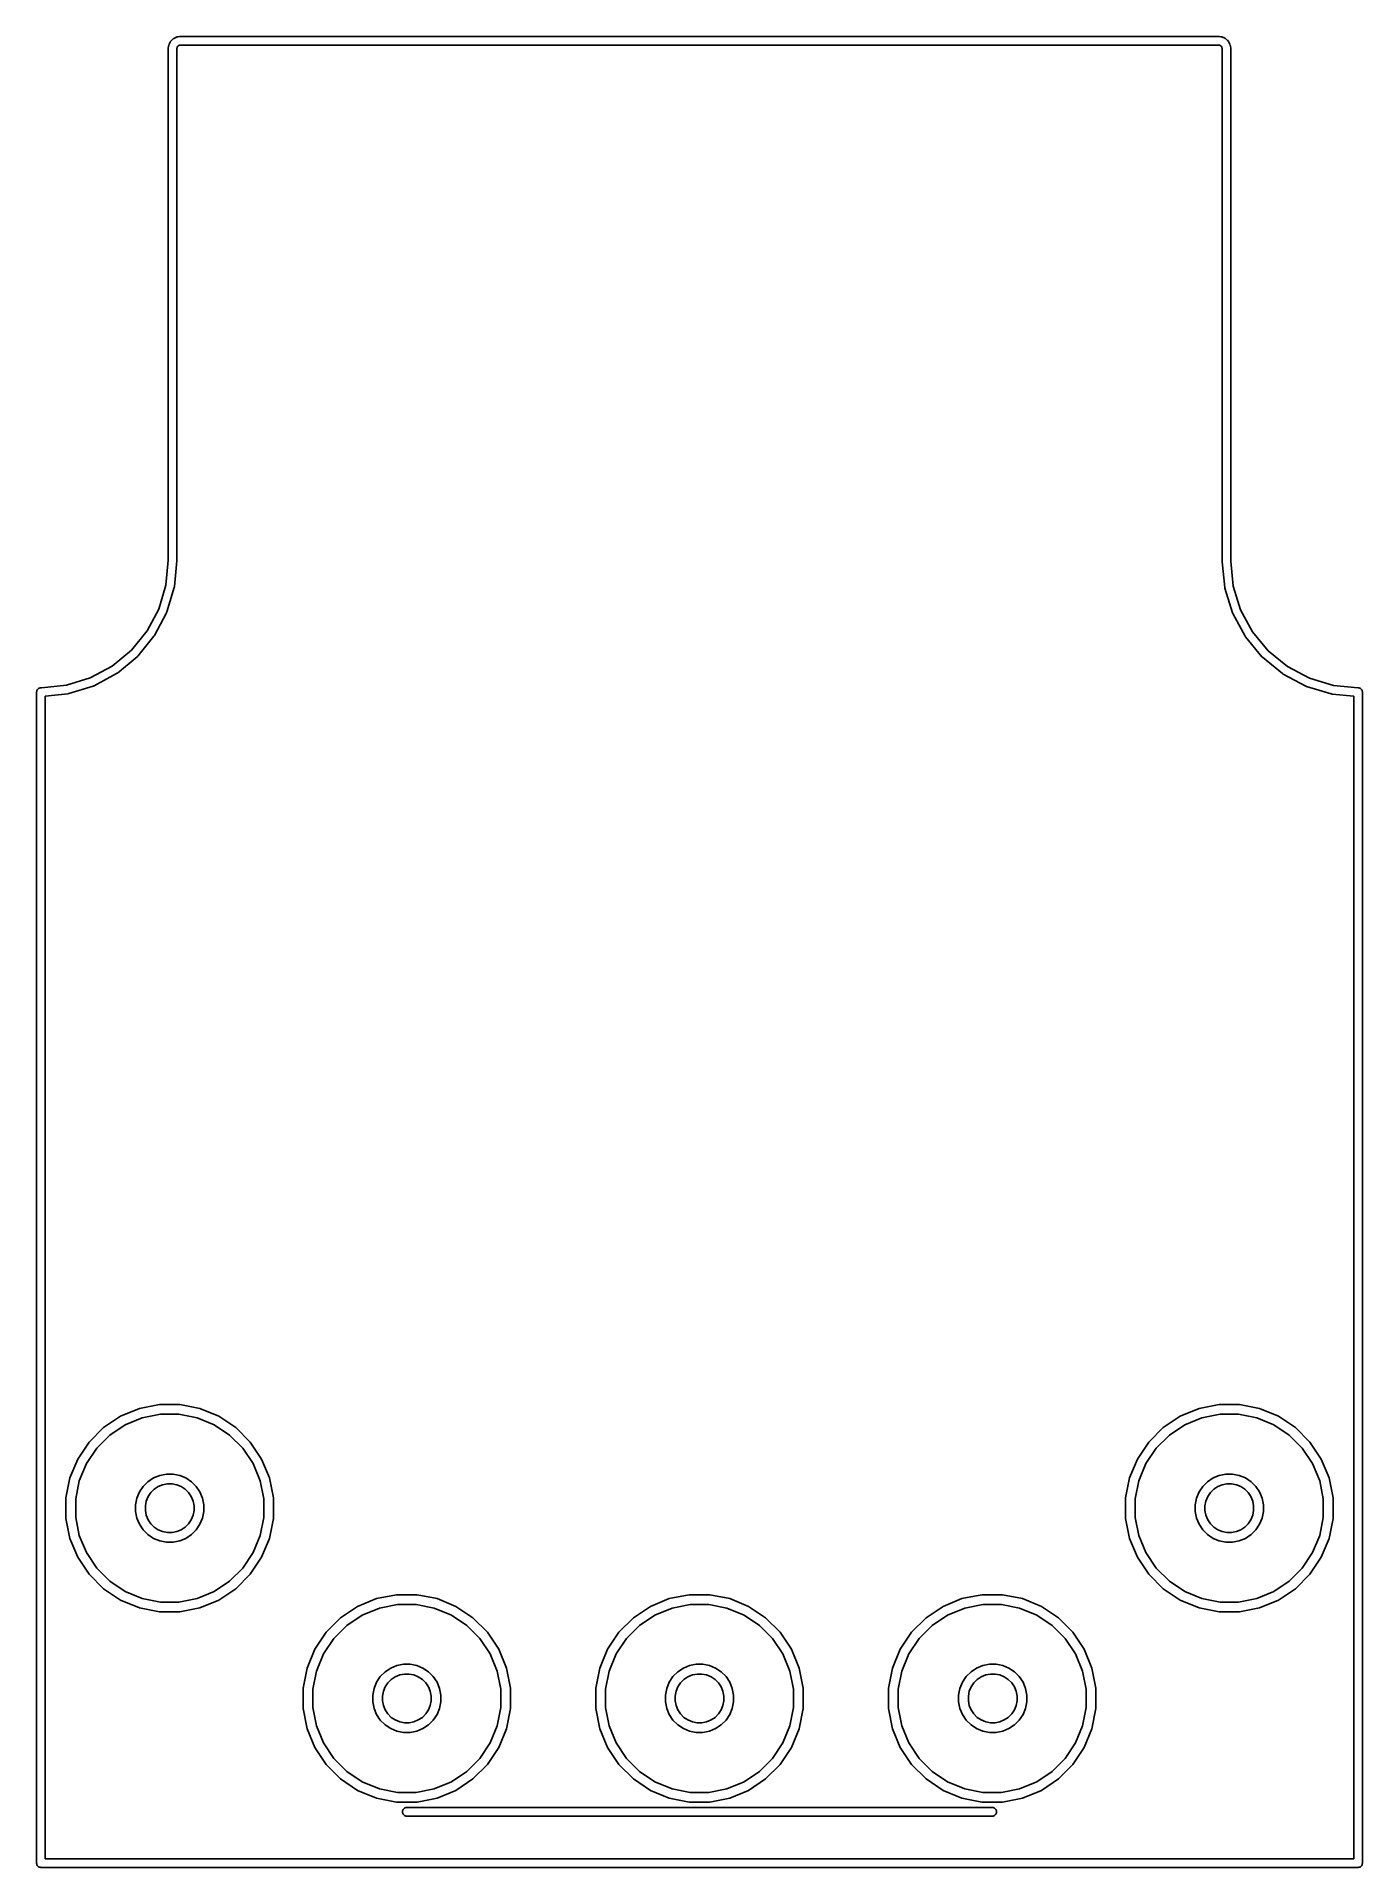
# Model space of a CAD drawing. Extents: x -153 to 23, y -23 to 148.
# Drawn here: x -153.49 to -130.48, y 115.75 to 147.52 of the extents above.
import ezdxf

# ---------------------------------------------------------------- set-up
doc = ezdxf.new("R2010")
doc.units = 0
doc.layers.add('BLACK', color=7, linetype='CONTINUOUS')

msp = doc.modelspace()

# ---------------------------------------------------------------- linework, layer by layer
at = {"layer": 'BLACK', "linetype": 'CONTINUOUS'}
for p, q in [((-151.175, 147.426), (-151.171, 147.432)), ((-151.171, 147.432), (-151.167, 147.438)), ((-151.167, 147.438), (-151.151, 147.457)), ((-151.151, 147.458), (-151.146, 147.462)), ((-151.151, 147.457), (-151.151, 147.458)), ((-151.151, 147.457), (-151.151, 147.457)), ((-151.151, 147.457), (-151.151, 147.457)), ((-151.146, 147.462), (-151.141, 147.467)), ((-151.141, 147.467), (-151.122, 147.483)), ((-151.122, 147.483), (-151.121, 147.484)), ((-151.122, 147.483), (-151.122, 147.483)), ((-151.122, 147.483), (-151.122, 147.483)), ((-151.121, 147.484), (-151.115, 147.487)), ((-151.115, 147.487), (-151.11, 147.491)), ((-151.11, 147.491), (-151.088, 147.503)), ((-151.088, 147.503), (-151.087, 147.504)), ((-151.088, 147.503), (-151.088, 147.503)), ((-151.088, 147.503), (-151.088, 147.503)), ((-151.087, 147.504), (-151.081, 147.506)), ((-151.081, 147.506), (-151.074, 147.509)), ((-151.074, 147.509), (-151.051, 147.516)), ((-151.051, 147.516), (-151.051, 147.516)), ((-151.051, 147.516), (-151.05, 147.516)), ((-151.05, 147.516), (-151.043, 147.518)), ((-151.043, 147.518), (-151.036, 147.519)), ((-151.036, 147.519), (-151.012, 147.522)), ((-151.012, 147.522), (-151.011, 147.522)), ((-151.011, 147.522), (-151.01, 147.522)), ((-151.01, 147.522), (-151.007, 147.522)), ((-151.007, 147.522), (-132.965, 147.522)), ((-132.965, 147.522), (-132.962, 147.522)), ((-132.962, 147.522), (-132.962, 147.522)), ((-132.962, 147.522), (-132.937, 147.519)), ((-132.937, 147.519), (-132.936, 147.519)), ((-132.936, 147.519), (-132.929, 147.518)), ((-132.929, 147.518), (-132.923, 147.516)), ((-132.923, 147.516), (-132.899, 147.509)), ((-132.899, 147.509), (-132.898, 147.509)), ((-132.899, 147.509), (-132.899, 147.509)), ((-132.899, 147.509), (-132.899, 147.509)), ((-132.898, 147.509), (-132.892, 147.506)), ((-132.892, 147.506), (-132.885, 147.504)), ((-132.885, 147.504), (-132.864, 147.492)), ((-132.864, 147.492), (-132.863, 147.492)), ((-132.863, 147.492), (-132.857, 147.488)), ((-132.857, 147.488), (-132.851, 147.484)), ((-132.851, 147.484), (-132.832, 147.468)), ((-132.832, 147.468), (-132.832, 147.468)), ((-132.832, 147.468), (-132.832, 147.468)), ((-132.832, 147.468), (-132.831, 147.468)), ((-132.831, 147.468), (-132.827, 147.463)), ((-132.827, 147.463), (-132.822, 147.458)), ((-132.822, 147.458), (-132.806, 147.439)), ((-132.806, 147.439), (-132.806, 147.439)), ((-132.806, 147.439), (-132.806, 147.439)), ((-132.806, 147.439), (-132.805, 147.438)), ((-132.805, 147.438), (-132.802, 147.432)), ((-132.802, 147.432), (-132.798, 147.427)), ((-132.798, 147.427), (-132.786, 147.405)), ((-151.205, 147.327), (-151.202, 147.352)), ((-151.205, 147.324), (-151.205, 147.327)), ((-151.205, 147.327), (-151.205, 147.327)), ((-151.205, 138.434), (-151.205, 147.324)), ((-151.202, 147.353), (-151.201, 147.36)), ((-151.202, 147.352), (-151.202, 147.353)), ((-151.201, 147.36), (-151.199, 147.366)), ((-151.199, 147.366), (-151.192, 147.39)), ((-151.192, 147.391), (-151.189, 147.397)), ((-151.192, 147.39), (-151.192, 147.391)), ((-151.192, 147.39), (-151.192, 147.39)), ((-151.189, 147.397), (-151.187, 147.404)), ((-151.187, 147.404), (-151.175, 147.425)), ((-151.175, 147.425), (-151.175, 147.426)), ((-151.054, 147.33), (-151.055, 147.316)), ((-151.055, 147.316), (-151.055, 138.426)), ((-151.051, 147.34), (-151.054, 147.33)), ((-151.046, 147.349), (-151.051, 147.34)), ((-151.04, 147.356), (-151.046, 147.349)), ((-151.032, 147.363), (-151.04, 147.356)), ((-151.023, 147.368), (-151.032, 147.363)), ((-151.013, 147.371), (-151.023, 147.368)), ((-151, 147.372), (-151.013, 147.371)), ((-132.973, 147.372), (-151, 147.372)), ((-132.959, 147.371), (-132.973, 147.372)), ((-132.949, 147.368), (-132.959, 147.371)), ((-132.94, 147.363), (-132.949, 147.368)), ((-132.933, 147.357), (-132.94, 147.363)), ((-132.926, 147.349), (-132.933, 147.357)), ((-132.921, 147.34), (-132.926, 147.349)), ((-132.918, 147.33), (-132.921, 147.34)), ((-132.917, 147.317), (-132.918, 147.33)), ((-132.917, 138.426), (-132.917, 147.317)), ((-132.786, 147.405), (-132.786, 147.405)), ((-132.786, 147.405), (-132.786, 147.405)), ((-132.786, 147.405), (-132.785, 147.404)), ((-132.785, 147.404), (-132.783, 147.398)), ((-132.783, 147.398), (-132.78, 147.391)), ((-132.78, 147.391), (-132.773, 147.368)), ((-132.773, 147.368), (-132.773, 147.367)), ((-132.773, 147.367), (-132.771, 147.36)), ((-132.771, 147.36), (-132.77, 147.353)), ((-132.77, 147.353), (-132.767, 147.329)), ((-132.767, 147.329), (-132.767, 147.328)), ((-132.767, 147.328), (-132.767, 147.327)), ((-132.767, 147.327), (-132.767, 147.324)), ((-132.767, 147.324), (-132.767, 138.43)), ((-151.247, 138.001), (-151.205, 138.434)), ((-151.055, 138.423), (-151.099, 137.979)), ((-151.055, 138.426), (-151.055, 138.423)), ((-151.055, 138.423), (-151.055, 138.423)), ((-132.917, 138.414), (-132.917, 138.426)), ((-132.917, 138.426), (-132.917, 138.426)), ((-132.917, 138.411), (-132.917, 138.414)), ((-132.917, 138.407), (-132.917, 138.411)), ((-132.917, 138.406), (-132.917, 138.407)), ((-132.87, 137.962), (-132.917, 138.406)), ((-132.767, 138.43), (-132.767, 138.418)), ((-132.767, 138.418), (-132.721, 137.985)), ((-151.372, 137.588), (-151.247, 138.001)), ((-151.102, 137.964), (-151.231, 137.537)), ((-151.1, 137.971), (-151.102, 137.964)), ((-151.099, 137.978), (-151.1, 137.971)), ((-151.099, 137.979), (-151.099, 137.979)), ((-151.099, 137.979), (-151.099, 137.979)), ((-151.099, 137.979), (-151.099, 137.978)), ((-132.869, 137.956), (-132.87, 137.962)), ((-132.867, 137.949), (-132.869, 137.956)), ((-132.867, 137.948), (-132.867, 137.949)), ((-132.735, 137.522), (-132.867, 137.948)), ((-132.721, 137.985), (-132.594, 137.573)), ((-151.575, 137.207), (-151.372, 137.588)), ((-151.236, 137.524), (-151.446, 137.13)), ((-151.234, 137.53), (-151.236, 137.524)), ((-151.231, 137.536), (-151.234, 137.53)), ((-151.231, 137.537), (-151.231, 137.537)), ((-151.231, 137.537), (-151.231, 137.537)), ((-151.231, 137.537), (-151.231, 137.536)), ((-132.732, 137.516), (-132.735, 137.522)), ((-132.73, 137.509), (-132.732, 137.516)), ((-132.729, 137.508), (-132.73, 137.509)), ((-132.517, 137.116), (-132.729, 137.508)), ((-132.729, 137.508), (-132.729, 137.508)), ((-132.729, 137.508), (-132.729, 137.508)), ((-132.594, 137.573), (-132.389, 137.194)), ((-151.847, 136.872), (-151.575, 137.207)), ((-151.454, 137.118), (-151.736, 136.772)), ((-151.45, 137.123), (-151.454, 137.118)), ((-151.446, 137.129), (-151.45, 137.123)), ((-151.446, 137.13), (-151.446, 137.13)), ((-151.446, 137.13), (-151.446, 137.13)), ((-151.446, 137.13), (-151.446, 137.129)), ((-132.513, 137.11), (-132.517, 137.116)), ((-132.51, 137.105), (-132.513, 137.11)), ((-132.509, 137.104), (-132.51, 137.105)), ((-132.225, 136.76), (-132.509, 137.104)), ((-132.389, 137.194), (-132.114, 136.861)), ((-152.18, 136.597), (-151.847, 136.872)), ((-151.746, 136.761), (-152.09, 136.477)), ((-151.741, 136.766), (-151.746, 136.761)), ((-151.736, 136.771), (-151.741, 136.766)), ((-151.736, 136.772), (-151.736, 136.771)), ((-132.22, 136.755), (-132.225, 136.76)), ((-132.215, 136.75), (-132.22, 136.755)), ((-132.214, 136.75), (-132.215, 136.75)), ((-131.868, 136.468), (-132.214, 136.75)), ((-132.114, 136.861), (-131.779, 136.589)), ((-152.971, 136.265), (-152.559, 136.392)), ((-152.559, 136.392), (-152.18, 136.597)), ((-152.102, 136.469), (-152.494, 136.257)), ((-152.096, 136.473), (-152.102, 136.469)), ((-152.091, 136.476), (-152.096, 136.473)), ((-152.09, 136.477), (-152.091, 136.476)), ((-131.863, 136.464), (-131.868, 136.468)), ((-131.857, 136.46), (-131.863, 136.464)), ((-131.856, 136.46), (-131.857, 136.46)), ((-131.462, 136.25), (-131.856, 136.46)), ((-131.856, 136.46), (-131.856, 136.46)), ((-131.856, 136.46), (-131.856, 136.46)), ((-131.779, 136.589), (-131.398, 136.386)), ((-131.398, 136.386), (-130.985, 136.261)), ((-153.491, 136.148), (-153.49, 136.159)), ((-153.491, 115.828), (-153.491, 136.148)), ((-153.49, 136.159), (-153.486, 136.173)), ((-153.486, 136.173), (-153.479, 136.186)), ((-153.479, 136.186), (-153.469, 136.197)), ((-153.469, 136.197), (-153.458, 136.207)), ((-153.458, 136.207), (-153.445, 136.214)), ((-153.445, 136.214), (-153.431, 136.218)), ((-153.431, 136.218), (-153.416, 136.219)), ((-153.416, 136.219), (-153.412, 136.219)), ((-153.412, 136.219), (-153.404, 136.219)), ((-153.404, 136.219), (-152.971, 136.265)), ((-152.948, 136.116), (-153.341, 136.075)), ((-153.341, 136.075), (-153.341, 115.899)), ((-152.942, 136.117), (-152.948, 136.116)), ((-152.935, 136.119), (-152.942, 136.117)), ((-152.934, 136.119), (-152.935, 136.119)), ((-152.508, 136.251), (-152.934, 136.119)), ((-152.502, 136.254), (-152.508, 136.251)), ((-152.495, 136.256), (-152.502, 136.254)), ((-152.494, 136.257), (-152.495, 136.256)), ((-152.494, 136.257), (-152.494, 136.257)), ((-152.494, 136.257), (-152.494, 136.257)), ((-131.456, 136.248), (-131.462, 136.25)), ((-131.45, 136.245), (-131.456, 136.248)), ((-131.449, 136.245), (-131.45, 136.245)), ((-131.022, 136.116), (-131.449, 136.245)), ((-131.449, 136.245), (-131.449, 136.245)), ((-131.449, 136.245), (-131.449, 136.245)), ((-131.015, 136.114), (-131.022, 136.116)), ((-131.008, 136.113), (-131.015, 136.114)), ((-131.007, 136.113), (-131.008, 136.113)), ((-130.631, 136.076), (-131.007, 136.113)), ((-131.007, 136.113), (-131.007, 136.113)), ((-131.007, 136.113), (-131.007, 136.113)), ((-130.985, 136.261), (-130.556, 136.219)), ((-130.631, 115.899), (-130.631, 136.076)), ((-130.556, 136.219), (-130.556, 136.219)), ((-130.556, 136.219), (-130.55, 136.219)), ((-130.55, 136.219), (-130.549, 136.219)), ((-130.549, 136.219), (-130.549, 136.219)), ((-130.549, 136.219), (-130.541, 136.218)), ((-130.541, 136.218), (-130.527, 136.214)), ((-130.527, 136.214), (-130.514, 136.207)), ((-130.514, 136.207), (-130.503, 136.197)), ((-130.503, 136.197), (-130.493, 136.186)), ((-130.493, 136.186), (-130.486, 136.173)), ((-130.486, 136.173), (-130.482, 136.159)), ((-130.482, 136.159), (-130.481, 136.148)), ((-130.481, 136.148), (-130.481, 115.828)), ((-152.034, 123.579), (-151.706, 123.715)), ((-151.706, 123.715), (-151.358, 123.784)), ((-151.341, 123.615), (-151.657, 123.552)), ((-151.358, 123.784), (-151.003, 123.784)), ((-151.02, 123.615), (-151.341, 123.615)), ((-150.705, 123.552), (-151.02, 123.615)), ((-151.003, 123.784), (-150.656, 123.715)), ((-150.656, 123.715), (-150.328, 123.579)), ((-133.644, 123.579), (-133.316, 123.715)), ((-133.316, 123.715), (-132.969, 123.784)), ((-132.952, 123.615), (-133.267, 123.552)), ((-132.969, 123.784), (-132.614, 123.784)), ((-132.631, 123.615), (-132.952, 123.615)), ((-132.315, 123.552), (-132.631, 123.615)), ((-132.614, 123.784), (-132.266, 123.715)), ((-132.266, 123.715), (-131.938, 123.579)), ((-152.58, 123.131), (-152.329, 123.382)), ((-152.329, 123.382), (-152.034, 123.579)), ((-151.954, 123.429), (-152.221, 123.251)), ((-151.657, 123.552), (-151.954, 123.429)), ((-150.408, 123.429), (-150.705, 123.552)), ((-150.141, 123.251), (-150.408, 123.429)), ((-150.328, 123.579), (-150.033, 123.382)), ((-150.033, 123.382), (-149.782, 123.131)), ((-134.19, 123.131), (-133.939, 123.382)), ((-133.939, 123.382), (-133.644, 123.579)), ((-133.564, 123.429), (-133.831, 123.251)), ((-133.267, 123.552), (-133.564, 123.429)), ((-132.018, 123.429), (-132.315, 123.552)), ((-131.751, 123.251), (-132.018, 123.429)), ((-131.938, 123.579), (-131.643, 123.382)), ((-131.643, 123.382), (-131.392, 123.131)), ((-152.777, 122.836), (-152.58, 123.131)), ((-152.448, 123.024), (-152.627, 122.756)), ((-152.221, 123.251), (-152.448, 123.024)), ((-149.913, 123.024), (-150.141, 123.251)), ((-149.735, 122.756), (-149.913, 123.024)), ((-149.782, 123.131), (-149.585, 122.836)), ((-134.387, 122.836), (-134.19, 123.131)), ((-134.059, 123.024), (-134.237, 122.756)), ((-133.831, 123.251), (-134.059, 123.024)), ((-131.524, 123.024), (-131.751, 123.251)), ((-131.345, 122.756), (-131.524, 123.024)), ((-131.392, 123.131), (-131.195, 122.836)), ((-152.912, 122.509), (-152.777, 122.836)), ((-152.627, 122.756), (-152.75, 122.459)), ((-149.612, 122.459), (-149.735, 122.756)), ((-149.585, 122.836), (-149.449, 122.509)), ((-134.523, 122.509), (-134.387, 122.836)), ((-134.237, 122.756), (-134.36, 122.459)), ((-131.222, 122.459), (-131.345, 122.756)), ((-131.195, 122.836), (-131.06, 122.509)), ((-152.982, 122.161), (-152.912, 122.509)), ((-152.75, 122.459), (-152.812, 122.144)), ((-151.706, 122.264), (-151.641, 122.361)), ((-151.641, 122.361), (-151.558, 122.443)), ((-151.558, 122.443), (-151.461, 122.508)), ((-151.461, 122.508), (-151.354, 122.553)), ((-151.381, 122.358), (-151.45, 122.312)), ((-151.304, 122.39), (-151.381, 122.358)), ((-151.354, 122.553), (-151.239, 122.576)), ((-151.222, 122.406), (-151.304, 122.39)), ((-151.239, 122.576), (-151.122, 122.576)), ((-151.139, 122.406), (-151.222, 122.406)), ((-151.057, 122.39), (-151.139, 122.406)), ((-151.122, 122.576), (-151.008, 122.553)), ((-150.98, 122.358), (-151.057, 122.39)), ((-151.008, 122.553), (-150.9, 122.508)), ((-150.911, 122.312), (-150.98, 122.358)), ((-150.9, 122.508), (-150.803, 122.443)), ((-150.803, 122.443), (-150.721, 122.361)), ((-150.721, 122.361), (-150.656, 122.264)), ((-149.549, 122.144), (-149.612, 122.459)), ((-149.449, 122.509), (-149.38, 122.161)), ((-134.592, 122.161), (-134.523, 122.509)), ((-134.36, 122.459), (-134.423, 122.144)), ((-133.316, 122.264), (-133.251, 122.361)), ((-133.251, 122.361), (-133.169, 122.443)), ((-133.169, 122.443), (-133.072, 122.508)), ((-133.072, 122.508), (-132.964, 122.553)), ((-132.992, 122.358), (-133.061, 122.312)), ((-132.915, 122.39), (-132.992, 122.358)), ((-132.964, 122.553), (-132.85, 122.576)), ((-132.833, 122.406), (-132.915, 122.39)), ((-132.85, 122.576), (-132.733, 122.576)), ((-132.75, 122.406), (-132.833, 122.406)), ((-132.668, 122.39), (-132.75, 122.406)), ((-132.733, 122.576), (-132.618, 122.553)), ((-132.591, 122.358), (-132.668, 122.39)), ((-132.618, 122.553), (-132.511, 122.508)), ((-132.522, 122.312), (-132.591, 122.358)), ((-132.511, 122.508), (-132.414, 122.443)), ((-132.414, 122.443), (-132.331, 122.361)), ((-132.331, 122.361), (-132.266, 122.264)), ((-131.16, 122.144), (-131.222, 122.459)), ((-131.06, 122.509), (-130.99, 122.161)), ((-152.982, 121.806), (-152.982, 122.161)), ((-152.812, 122.144), (-152.812, 121.823)), ((-151.773, 122.042), (-151.75, 122.156)), ((-151.773, 121.925), (-151.773, 122.042)), ((-151.75, 122.156), (-151.706, 122.264)), ((-151.588, 122.107), (-151.604, 122.025)), ((-151.604, 122.025), (-151.604, 121.942)), ((-151.556, 122.184), (-151.588, 122.107)), ((-151.509, 122.253), (-151.556, 122.184)), ((-151.45, 122.312), (-151.509, 122.253)), ((-150.852, 122.253), (-150.911, 122.312)), ((-150.806, 122.184), (-150.852, 122.253)), ((-150.774, 122.107), (-150.806, 122.184)), ((-150.758, 122.025), (-150.774, 122.107)), ((-150.758, 121.942), (-150.758, 122.025)), ((-150.656, 122.264), (-150.611, 122.156)), ((-150.611, 122.156), (-150.589, 122.042)), ((-150.589, 122.042), (-150.589, 121.925)), ((-149.549, 121.823), (-149.549, 122.144)), ((-149.38, 122.161), (-149.38, 121.806)), ((-134.592, 121.806), (-134.592, 122.161)), ((-134.423, 122.144), (-134.423, 121.823)), ((-133.383, 122.042), (-133.361, 122.156)), ((-133.383, 121.925), (-133.383, 122.042)), ((-133.361, 122.156), (-133.316, 122.264)), ((-133.198, 122.107), (-133.214, 122.025)), ((-133.214, 122.025), (-133.214, 121.942)), ((-133.166, 122.184), (-133.198, 122.107)), ((-133.12, 122.253), (-133.166, 122.184)), ((-133.061, 122.312), (-133.12, 122.253)), ((-132.463, 122.253), (-132.522, 122.312)), ((-132.416, 122.184), (-132.463, 122.253)), ((-132.385, 122.107), (-132.416, 122.184)), ((-132.368, 122.025), (-132.385, 122.107)), ((-132.368, 121.942), (-132.368, 122.025)), ((-132.266, 122.264), (-132.222, 122.156)), ((-132.222, 122.156), (-132.199, 122.042)), ((-132.199, 122.042), (-132.199, 121.925)), ((-131.16, 121.823), (-131.16, 122.144)), ((-130.99, 122.161), (-130.99, 121.806)), ((-152.912, 121.458), (-152.982, 121.806)), ((-152.812, 121.823), (-152.75, 121.508)), ((-151.75, 121.811), (-151.773, 121.925)), ((-151.706, 121.703), (-151.75, 121.811)), ((-151.641, 121.606), (-151.706, 121.703)), ((-151.604, 121.942), (-151.588, 121.86)), ((-151.588, 121.86), (-151.556, 121.783)), ((-151.556, 121.783), (-151.509, 121.714)), ((-151.509, 121.714), (-151.45, 121.655)), ((-150.911, 121.655), (-150.852, 121.714)), ((-150.852, 121.714), (-150.806, 121.783)), ((-150.806, 121.783), (-150.774, 121.86)), ((-150.774, 121.86), (-150.758, 121.942)), ((-150.656, 121.703), (-150.721, 121.606)), ((-150.611, 121.811), (-150.656, 121.703)), ((-150.589, 121.925), (-150.611, 121.811)), ((-149.612, 121.508), (-149.549, 121.823)), ((-149.38, 121.806), (-149.449, 121.458)), ((-134.523, 121.458), (-134.592, 121.806)), ((-134.423, 121.823), (-134.36, 121.508)), ((-133.361, 121.811), (-133.383, 121.925)), ((-133.316, 121.703), (-133.361, 121.811)), ((-133.251, 121.606), (-133.316, 121.703)), ((-133.214, 121.942), (-133.198, 121.86)), ((-133.198, 121.86), (-133.166, 121.783)), ((-133.166, 121.783), (-133.12, 121.714)), ((-133.12, 121.714), (-133.061, 121.655)), ((-132.522, 121.655), (-132.463, 121.714)), ((-132.463, 121.714), (-132.416, 121.783)), ((-132.416, 121.783), (-132.385, 121.86)), ((-132.385, 121.86), (-132.368, 121.942)), ((-132.266, 121.703), (-132.331, 121.606)), ((-132.222, 121.811), (-132.266, 121.703)), ((-132.199, 121.925), (-132.222, 121.811)), ((-131.222, 121.508), (-131.16, 121.823)), ((-130.99, 121.806), (-131.06, 121.458)), ((-152.777, 121.131), (-152.912, 121.458)), ((-152.75, 121.508), (-152.627, 121.211)), ((-151.558, 121.524), (-151.641, 121.606)), ((-151.461, 121.459), (-151.558, 121.524)), ((-151.354, 121.414), (-151.461, 121.459)), ((-151.45, 121.655), (-151.381, 121.609)), ((-151.381, 121.609), (-151.304, 121.577)), ((-151.239, 121.391), (-151.354, 121.414)), ((-151.304, 121.577), (-151.222, 121.561)), ((-151.122, 121.391), (-151.239, 121.391)), ((-151.222, 121.561), (-151.139, 121.561)), ((-151.139, 121.561), (-151.057, 121.577)), ((-151.008, 121.414), (-151.122, 121.391)), ((-151.057, 121.577), (-150.98, 121.609)), ((-150.9, 121.459), (-151.008, 121.414)), ((-150.98, 121.609), (-150.911, 121.655)), ((-150.803, 121.524), (-150.9, 121.459)), ((-150.721, 121.606), (-150.803, 121.524)), ((-149.735, 121.211), (-149.612, 121.508)), ((-149.449, 121.458), (-149.585, 121.131)), ((-134.387, 121.131), (-134.523, 121.458)), ((-134.36, 121.508), (-134.237, 121.211)), ((-133.169, 121.524), (-133.251, 121.606)), ((-133.072, 121.459), (-133.169, 121.524)), ((-132.964, 121.414), (-133.072, 121.459)), ((-133.061, 121.655), (-132.992, 121.609)), ((-132.992, 121.609), (-132.915, 121.577)), ((-132.85, 121.391), (-132.964, 121.414)), ((-132.915, 121.577), (-132.833, 121.561)), ((-132.733, 121.391), (-132.85, 121.391)), ((-132.833, 121.561), (-132.75, 121.561)), ((-132.75, 121.561), (-132.668, 121.577)), ((-132.618, 121.414), (-132.733, 121.391)), ((-132.668, 121.577), (-132.591, 121.609)), ((-132.511, 121.459), (-132.618, 121.414)), ((-132.591, 121.609), (-132.522, 121.655)), ((-132.414, 121.524), (-132.511, 121.459)), ((-132.331, 121.606), (-132.414, 121.524)), ((-131.345, 121.211), (-131.222, 121.508)), ((-131.06, 121.458), (-131.195, 121.131)), ((-152.58, 120.836), (-152.777, 121.131)), ((-152.627, 121.211), (-152.448, 120.943)), ((-149.913, 120.943), (-149.735, 121.211)), ((-149.585, 121.131), (-149.782, 120.836)), ((-134.19, 120.836), (-134.387, 121.131)), ((-134.237, 121.211), (-134.059, 120.943)), ((-131.524, 120.943), (-131.345, 121.211)), ((-131.195, 121.131), (-131.392, 120.836)), ((-152.329, 120.585), (-152.58, 120.836)), ((-152.448, 120.943), (-152.221, 120.716)), ((-150.141, 120.716), (-149.913, 120.943)), ((-149.782, 120.836), (-150.033, 120.585)), ((-133.939, 120.585), (-134.19, 120.836)), ((-134.059, 120.943), (-133.831, 120.716)), ((-131.751, 120.716), (-131.524, 120.943)), ((-131.392, 120.836), (-131.643, 120.585)), ((-152.034, 120.388), (-152.329, 120.585)), ((-152.221, 120.716), (-151.954, 120.538)), ((-151.954, 120.538), (-151.657, 120.415)), ((-150.705, 120.415), (-150.408, 120.538)), ((-150.408, 120.538), (-150.141, 120.716)), ((-150.033, 120.585), (-150.328, 120.388)), ((-147.591, 120.413), (-147.243, 120.482)), ((-147.243, 120.482), (-146.889, 120.482)), ((-146.889, 120.482), (-146.541, 120.413)), ((-142.511, 120.413), (-142.163, 120.482)), ((-142.163, 120.482), (-141.809, 120.482)), ((-141.809, 120.482), (-141.461, 120.413)), ((-137.431, 120.413), (-137.083, 120.482)), ((-137.083, 120.482), (-136.729, 120.482)), ((-136.729, 120.482), (-136.381, 120.413)), ((-133.644, 120.388), (-133.939, 120.585)), ((-133.831, 120.716), (-133.564, 120.538)), ((-133.564, 120.538), (-133.267, 120.415)), ((-132.315, 120.415), (-132.018, 120.538)), ((-132.018, 120.538), (-131.751, 120.716)), ((-131.643, 120.585), (-131.938, 120.388)), ((-151.706, 120.252), (-152.034, 120.388)), ((-151.358, 120.183), (-151.706, 120.252)), ((-151.657, 120.415), (-151.341, 120.352)), ((-151.003, 120.183), (-151.358, 120.183)), ((-151.341, 120.352), (-151.02, 120.352)), ((-151.02, 120.352), (-150.705, 120.415)), ((-150.656, 120.252), (-151.003, 120.183)), ((-150.328, 120.388), (-150.656, 120.252)), ((-148.214, 120.08), (-147.919, 120.277)), ((-147.839, 120.127), (-148.106, 119.949)), ((-147.919, 120.277), (-147.591, 120.413)), ((-147.542, 120.25), (-147.839, 120.127)), ((-147.227, 120.313), (-147.542, 120.25)), ((-146.905, 120.313), (-147.227, 120.313)), ((-146.59, 120.25), (-146.905, 120.313)), ((-146.293, 120.127), (-146.59, 120.25)), ((-146.541, 120.413), (-146.213, 120.277)), ((-146.026, 119.949), (-146.293, 120.127)), ((-146.213, 120.277), (-145.918, 120.08)), ((-143.134, 120.08), (-142.839, 120.277)), ((-142.759, 120.127), (-143.026, 119.949)), ((-142.839, 120.277), (-142.511, 120.413)), ((-142.462, 120.25), (-142.759, 120.127)), ((-142.147, 120.313), (-142.462, 120.25)), ((-141.825, 120.313), (-142.147, 120.313)), ((-141.51, 120.25), (-141.825, 120.313)), ((-141.213, 120.127), (-141.51, 120.25)), ((-141.461, 120.413), (-141.133, 120.277)), ((-140.946, 119.949), (-141.213, 120.127)), ((-141.133, 120.277), (-140.838, 120.08)), ((-138.054, 120.08), (-137.759, 120.277)), ((-137.679, 120.127), (-137.946, 119.949)), ((-137.759, 120.277), (-137.431, 120.413)), ((-137.382, 120.25), (-137.679, 120.127)), ((-137.067, 120.313), (-137.382, 120.25)), ((-136.745, 120.313), (-137.067, 120.313)), ((-136.43, 120.25), (-136.745, 120.313)), ((-136.133, 120.127), (-136.43, 120.25)), ((-136.381, 120.413), (-136.053, 120.277)), ((-135.866, 119.949), (-136.133, 120.127)), ((-136.053, 120.277), (-135.758, 120.08)), ((-133.316, 120.252), (-133.644, 120.388)), ((-132.969, 120.183), (-133.316, 120.252)), ((-133.267, 120.415), (-132.952, 120.352)), ((-132.614, 120.183), (-132.969, 120.183)), ((-132.952, 120.352), (-132.631, 120.352)), ((-132.631, 120.352), (-132.315, 120.415)), ((-132.266, 120.252), (-132.614, 120.183)), ((-131.938, 120.388), (-132.266, 120.252)), ((-148.662, 119.534), (-148.465, 119.829)), ((-148.465, 119.829), (-148.214, 120.08)), ((-148.106, 119.949), (-148.333, 119.722)), ((-145.799, 119.722), (-146.026, 119.949)), ((-145.918, 120.08), (-145.667, 119.829)), ((-145.667, 119.829), (-145.47, 119.534)), ((-143.582, 119.534), (-143.385, 119.829)), ((-143.385, 119.829), (-143.134, 120.08)), ((-143.026, 119.949), (-143.253, 119.722)), ((-140.719, 119.722), (-140.946, 119.949)), ((-140.838, 120.08), (-140.587, 119.829)), ((-140.587, 119.829), (-140.39, 119.534)), ((-138.502, 119.534), (-138.305, 119.829)), ((-138.305, 119.829), (-138.054, 120.08)), ((-137.946, 119.949), (-138.173, 119.722)), ((-135.639, 119.722), (-135.866, 119.949)), ((-135.758, 120.08), (-135.507, 119.829)), ((-135.507, 119.829), (-135.31, 119.534)), ((-148.798, 119.207), (-148.662, 119.534)), ((-148.333, 119.722), (-148.512, 119.454)), ((-145.62, 119.454), (-145.799, 119.722)), ((-145.47, 119.534), (-145.334, 119.207)), ((-143.718, 119.207), (-143.582, 119.534)), ((-143.253, 119.722), (-143.432, 119.454)), ((-140.54, 119.454), (-140.719, 119.722)), ((-140.39, 119.534), (-140.254, 119.207)), ((-138.638, 119.207), (-138.502, 119.534)), ((-138.173, 119.722), (-138.352, 119.454)), ((-135.46, 119.454), (-135.639, 119.722)), ((-135.31, 119.534), (-135.174, 119.207)), ((-148.867, 118.859), (-148.798, 119.207)), ((-148.635, 119.157), (-148.698, 118.842)), ((-148.512, 119.454), (-148.635, 119.157)), ((-147.443, 119.141), (-147.346, 119.206)), ((-147.346, 119.206), (-147.239, 119.251)), ((-147.239, 119.251), (-147.124, 119.274)), ((-147.124, 119.274), (-147.008, 119.274)), ((-147.008, 119.274), (-146.893, 119.251)), ((-146.893, 119.251), (-146.786, 119.206)), ((-146.786, 119.206), (-146.689, 119.141)), ((-145.497, 119.157), (-145.62, 119.454)), ((-145.434, 118.842), (-145.497, 119.157)), ((-145.334, 119.207), (-145.265, 118.859)), ((-143.787, 118.859), (-143.718, 119.207)), ((-143.555, 119.157), (-143.618, 118.842)), ((-143.432, 119.454), (-143.555, 119.157)), ((-142.363, 119.141), (-142.266, 119.206)), ((-142.266, 119.206), (-142.159, 119.251)), ((-142.159, 119.251), (-142.044, 119.274)), ((-142.044, 119.274), (-141.928, 119.274)), ((-141.928, 119.274), (-141.813, 119.251)), ((-141.813, 119.251), (-141.706, 119.206)), ((-141.706, 119.206), (-141.609, 119.141)), ((-140.417, 119.157), (-140.54, 119.454)), ((-140.354, 118.842), (-140.417, 119.157)), ((-140.254, 119.207), (-140.185, 118.859)), ((-138.707, 118.859), (-138.638, 119.207)), ((-138.475, 119.157), (-138.538, 118.842)), ((-138.352, 119.454), (-138.475, 119.157)), ((-137.273, 119.141), (-137.176, 119.206)), ((-137.176, 119.206), (-137.069, 119.251)), ((-137.069, 119.251), (-136.954, 119.274)), ((-136.954, 119.274), (-136.838, 119.274)), ((-136.838, 119.274), (-136.723, 119.251)), ((-136.723, 119.251), (-136.616, 119.206)), ((-136.616, 119.206), (-136.519, 119.141)), ((-135.337, 119.157), (-135.46, 119.454)), ((-135.274, 118.842), (-135.337, 119.157)), ((-135.174, 119.207), (-135.105, 118.859)), ((-148.867, 118.504), (-148.867, 118.859)), ((-148.698, 118.842), (-148.698, 118.521)), ((-147.658, 118.74), (-147.635, 118.854)), ((-147.635, 118.854), (-147.591, 118.962)), ((-147.591, 118.962), (-147.526, 119.059)), ((-147.526, 119.059), (-147.443, 119.141)), ((-147.441, 118.882), (-147.473, 118.805)), ((-147.395, 118.951), (-147.441, 118.882)), ((-147.336, 119.01), (-147.395, 118.951)), ((-147.266, 119.056), (-147.336, 119.01)), ((-147.189, 119.088), (-147.266, 119.056)), ((-147.108, 119.104), (-147.189, 119.088)), ((-147.024, 119.104), (-147.108, 119.104)), ((-146.943, 119.088), (-147.024, 119.104)), ((-146.866, 119.056), (-146.943, 119.088)), ((-146.796, 119.01), (-146.866, 119.056)), ((-146.737, 118.951), (-146.796, 119.01)), ((-146.691, 118.882), (-146.737, 118.951)), ((-146.659, 118.805), (-146.691, 118.882)), ((-146.689, 119.141), (-146.606, 119.059)), ((-146.606, 119.059), (-146.541, 118.962)), ((-146.541, 118.962), (-146.497, 118.854)), ((-146.497, 118.854), (-146.474, 118.74)), ((-145.434, 118.521), (-145.434, 118.842)), ((-145.265, 118.859), (-145.265, 118.504)), ((-143.787, 118.504), (-143.787, 118.859)), ((-143.618, 118.842), (-143.618, 118.521)), ((-142.578, 118.74), (-142.555, 118.854)), ((-142.555, 118.854), (-142.511, 118.962)), ((-142.511, 118.962), (-142.446, 119.059)), ((-142.446, 119.059), (-142.363, 119.141)), ((-142.361, 118.882), (-142.393, 118.805)), ((-142.315, 118.951), (-142.361, 118.882)), ((-142.256, 119.01), (-142.315, 118.951)), ((-142.186, 119.056), (-142.256, 119.01)), ((-142.109, 119.088), (-142.186, 119.056)), ((-142.028, 119.104), (-142.109, 119.088)), ((-141.944, 119.104), (-142.028, 119.104)), ((-141.863, 119.088), (-141.944, 119.104)), ((-141.786, 119.056), (-141.863, 119.088)), ((-141.716, 119.01), (-141.786, 119.056)), ((-141.657, 118.951), (-141.716, 119.01)), ((-141.611, 118.882), (-141.657, 118.951)), ((-141.579, 118.805), (-141.611, 118.882)), ((-141.609, 119.141), (-141.526, 119.059)), ((-141.526, 119.059), (-141.461, 118.962)), ((-141.461, 118.962), (-141.417, 118.854)), ((-141.417, 118.854), (-141.394, 118.74)), ((-140.354, 118.521), (-140.354, 118.842)), ((-140.185, 118.859), (-140.185, 118.504)), ((-138.707, 118.504), (-138.707, 118.859)), ((-138.538, 118.842), (-138.538, 118.521)), ((-137.488, 118.74), (-137.465, 118.854)), ((-137.465, 118.854), (-137.421, 118.962)), ((-137.421, 118.962), (-137.356, 119.059)), ((-137.356, 119.059), (-137.273, 119.141)), ((-137.271, 118.882), (-137.303, 118.805)), ((-137.225, 118.951), (-137.271, 118.882)), ((-137.166, 119.01), (-137.225, 118.951)), ((-137.096, 119.056), (-137.166, 119.01)), ((-137.019, 119.088), (-137.096, 119.056)), ((-136.938, 119.104), (-137.019, 119.088)), ((-136.854, 119.104), (-136.938, 119.104)), ((-136.773, 119.088), (-136.854, 119.104)), ((-136.696, 119.056), (-136.773, 119.088)), ((-136.626, 119.01), (-136.696, 119.056)), ((-136.567, 118.951), (-136.626, 119.01)), ((-136.521, 118.882), (-136.567, 118.951)), ((-136.489, 118.805), (-136.521, 118.882)), ((-136.519, 119.141), (-136.436, 119.059)), ((-136.436, 119.059), (-136.371, 118.962)), ((-136.371, 118.962), (-136.327, 118.854)), ((-136.327, 118.854), (-136.304, 118.74)), ((-135.274, 118.521), (-135.274, 118.842)), ((-135.105, 118.859), (-135.105, 118.504)), ((-148.698, 118.521), (-148.635, 118.206)), ((-147.658, 118.623), (-147.658, 118.74)), ((-147.635, 118.509), (-147.658, 118.623)), ((-147.473, 118.805), (-147.489, 118.723)), ((-147.489, 118.723), (-147.489, 118.64)), ((-147.489, 118.64), (-147.473, 118.558)), ((-147.473, 118.558), (-147.441, 118.481)), ((-146.691, 118.481), (-146.659, 118.558)), ((-146.643, 118.723), (-146.659, 118.805)), ((-146.659, 118.558), (-146.643, 118.64)), ((-146.643, 118.64), (-146.643, 118.723)), ((-146.474, 118.623), (-146.497, 118.509)), ((-146.474, 118.74), (-146.474, 118.623)), ((-145.497, 118.206), (-145.434, 118.521)), ((-143.618, 118.521), (-143.555, 118.206)), ((-142.578, 118.623), (-142.578, 118.74)), ((-142.555, 118.509), (-142.578, 118.623)), ((-142.393, 118.805), (-142.409, 118.723)), ((-142.409, 118.723), (-142.409, 118.64)), ((-142.409, 118.64), (-142.393, 118.558)), ((-142.393, 118.558), (-142.361, 118.481)), ((-141.611, 118.481), (-141.579, 118.558)), ((-141.563, 118.723), (-141.579, 118.805)), ((-141.579, 118.558), (-141.563, 118.64)), ((-141.563, 118.64), (-141.563, 118.723)), ((-141.394, 118.623), (-141.417, 118.509)), ((-141.394, 118.74), (-141.394, 118.623)), ((-140.417, 118.206), (-140.354, 118.521)), ((-138.538, 118.521), (-138.475, 118.206)), ((-137.488, 118.623), (-137.488, 118.74)), ((-137.465, 118.509), (-137.488, 118.623)), ((-137.303, 118.805), (-137.319, 118.723)), ((-137.319, 118.723), (-137.319, 118.64)), ((-137.319, 118.64), (-137.303, 118.558)), ((-137.303, 118.558), (-137.271, 118.481)), ((-136.521, 118.481), (-136.489, 118.558)), ((-136.473, 118.723), (-136.489, 118.805)), ((-136.489, 118.558), (-136.473, 118.64)), ((-136.473, 118.64), (-136.473, 118.723)), ((-136.304, 118.623), (-136.327, 118.509)), ((-136.304, 118.74), (-136.304, 118.623)), ((-135.337, 118.206), (-135.274, 118.521)), ((-148.798, 118.156), (-148.867, 118.504)), ((-148.635, 118.206), (-148.512, 117.909)), ((-147.591, 118.401), (-147.635, 118.509)), ((-147.526, 118.304), (-147.591, 118.401)), ((-147.443, 118.222), (-147.526, 118.304)), ((-147.346, 118.157), (-147.443, 118.222)), ((-147.441, 118.481), (-147.395, 118.412)), ((-147.395, 118.412), (-147.336, 118.353)), ((-147.336, 118.353), (-147.266, 118.307)), ((-147.266, 118.307), (-147.189, 118.275)), ((-147.189, 118.275), (-147.108, 118.259)), ((-147.108, 118.259), (-147.024, 118.259)), ((-147.024, 118.259), (-146.943, 118.275)), ((-146.943, 118.275), (-146.866, 118.307)), ((-146.866, 118.307), (-146.796, 118.353)), ((-146.796, 118.353), (-146.737, 118.412)), ((-146.689, 118.222), (-146.786, 118.157)), ((-146.737, 118.412), (-146.691, 118.481)), ((-146.606, 118.304), (-146.689, 118.222)), ((-146.541, 118.401), (-146.606, 118.304)), ((-146.497, 118.509), (-146.541, 118.401)), ((-145.62, 117.909), (-145.497, 118.206)), ((-145.265, 118.504), (-145.334, 118.156)), ((-143.718, 118.156), (-143.787, 118.504)), ((-143.555, 118.206), (-143.432, 117.909)), ((-142.511, 118.401), (-142.555, 118.509)), ((-142.446, 118.304), (-142.511, 118.401)), ((-142.363, 118.222), (-142.446, 118.304)), ((-142.266, 118.157), (-142.363, 118.222)), ((-142.361, 118.481), (-142.315, 118.412)), ((-142.315, 118.412), (-142.256, 118.353)), ((-142.256, 118.353), (-142.186, 118.307)), ((-142.186, 118.307), (-142.109, 118.275)), ((-142.109, 118.275), (-142.028, 118.259)), ((-142.028, 118.259), (-141.944, 118.259)), ((-141.944, 118.259), (-141.863, 118.275)), ((-141.863, 118.275), (-141.786, 118.307)), ((-141.786, 118.307), (-141.716, 118.353)), ((-141.716, 118.353), (-141.657, 118.412)), ((-141.609, 118.222), (-141.706, 118.157)), ((-141.657, 118.412), (-141.611, 118.481)), ((-141.526, 118.304), (-141.609, 118.222)), ((-141.461, 118.401), (-141.526, 118.304)), ((-141.417, 118.509), (-141.461, 118.401)), ((-140.54, 117.909), (-140.417, 118.206)), ((-140.185, 118.504), (-140.254, 118.156)), ((-138.638, 118.156), (-138.707, 118.504)), ((-138.475, 118.206), (-138.352, 117.909)), ((-137.421, 118.401), (-137.465, 118.509)), ((-137.356, 118.304), (-137.421, 118.401)), ((-137.273, 118.222), (-137.356, 118.304)), ((-137.176, 118.157), (-137.273, 118.222)), ((-137.271, 118.481), (-137.225, 118.412)), ((-137.225, 118.412), (-137.166, 118.353)), ((-137.166, 118.353), (-137.096, 118.307)), ((-137.096, 118.307), (-137.019, 118.275)), ((-137.019, 118.275), (-136.938, 118.259)), ((-136.938, 118.259), (-136.854, 118.259)), ((-136.854, 118.259), (-136.773, 118.275)), ((-136.773, 118.275), (-136.696, 118.307)), ((-136.696, 118.307), (-136.626, 118.353)), ((-136.626, 118.353), (-136.567, 118.412)), ((-136.519, 118.222), (-136.616, 118.157)), ((-136.567, 118.412), (-136.521, 118.481)), ((-136.436, 118.304), (-136.519, 118.222)), ((-136.371, 118.401), (-136.436, 118.304)), ((-136.327, 118.509), (-136.371, 118.401)), ((-135.46, 117.909), (-135.337, 118.206)), ((-135.105, 118.504), (-135.174, 118.156)), ((-148.662, 117.829), (-148.798, 118.156)), ((-148.512, 117.909), (-148.333, 117.641)), ((-147.239, 118.112), (-147.346, 118.157)), ((-147.124, 118.089), (-147.239, 118.112)), ((-147.008, 118.089), (-147.124, 118.089)), ((-146.893, 118.112), (-147.008, 118.089)), ((-146.786, 118.157), (-146.893, 118.112)), ((-145.799, 117.641), (-145.62, 117.909)), ((-145.334, 118.156), (-145.47, 117.829)), ((-143.582, 117.829), (-143.718, 118.156)), ((-143.432, 117.909), (-143.253, 117.641)), ((-142.159, 118.112), (-142.266, 118.157)), ((-142.044, 118.089), (-142.159, 118.112)), ((-141.928, 118.089), (-142.044, 118.089)), ((-141.813, 118.112), (-141.928, 118.089)), ((-141.706, 118.157), (-141.813, 118.112)), ((-140.719, 117.641), (-140.54, 117.909)), ((-140.254, 118.156), (-140.39, 117.829)), ((-138.502, 117.829), (-138.638, 118.156)), ((-138.352, 117.909), (-138.173, 117.641)), ((-137.069, 118.112), (-137.176, 118.157)), ((-136.954, 118.089), (-137.069, 118.112)), ((-136.838, 118.089), (-136.954, 118.089)), ((-136.723, 118.112), (-136.838, 118.089)), ((-136.616, 118.157), (-136.723, 118.112)), ((-135.639, 117.641), (-135.46, 117.909)), ((-135.174, 118.156), (-135.31, 117.829)), ((-148.465, 117.534), (-148.662, 117.829)), ((-148.333, 117.641), (-148.106, 117.414)), ((-146.026, 117.414), (-145.799, 117.641)), ((-145.47, 117.829), (-145.667, 117.534)), ((-143.385, 117.534), (-143.582, 117.829)), ((-143.253, 117.641), (-143.026, 117.414)), ((-140.946, 117.414), (-140.719, 117.641)), ((-140.39, 117.829), (-140.587, 117.534)), ((-138.305, 117.534), (-138.502, 117.829)), ((-138.173, 117.641), (-137.946, 117.414)), ((-135.866, 117.414), (-135.639, 117.641)), ((-135.31, 117.829), (-135.507, 117.534)), ((-148.214, 117.283), (-148.465, 117.534)), ((-147.919, 117.086), (-148.214, 117.283)), ((-148.106, 117.414), (-147.839, 117.236)), ((-146.293, 117.236), (-146.026, 117.414)), ((-145.918, 117.283), (-146.213, 117.086)), ((-145.667, 117.534), (-145.918, 117.283)), ((-143.134, 117.283), (-143.385, 117.534)), ((-142.839, 117.086), (-143.134, 117.283)), ((-143.026, 117.414), (-142.759, 117.236)), ((-141.213, 117.236), (-140.946, 117.414)), ((-140.838, 117.283), (-141.133, 117.086)), ((-140.587, 117.534), (-140.838, 117.283)), ((-138.054, 117.283), (-138.305, 117.534)), ((-137.759, 117.086), (-138.054, 117.283)), ((-137.946, 117.414), (-137.679, 117.236)), ((-136.133, 117.236), (-135.866, 117.414)), ((-135.758, 117.283), (-136.053, 117.086)), ((-135.507, 117.534), (-135.758, 117.283)), ((-147.591, 116.95), (-147.919, 117.086)), ((-147.839, 117.236), (-147.542, 117.113)), ((-147.243, 116.881), (-147.591, 116.95)), ((-147.542, 117.113), (-147.227, 117.05)), ((-147.227, 117.05), (-146.905, 117.05)), ((-146.905, 117.05), (-146.59, 117.113)), ((-146.541, 116.95), (-146.889, 116.881)), ((-146.59, 117.113), (-146.293, 117.236)), ((-146.213, 117.086), (-146.541, 116.95)), ((-142.511, 116.95), (-142.839, 117.086)), ((-142.759, 117.236), (-142.462, 117.113)), ((-142.163, 116.881), (-142.511, 116.95)), ((-142.462, 117.113), (-142.147, 117.05)), ((-142.147, 117.05), (-141.825, 117.05)), ((-141.825, 117.05), (-141.51, 117.113)), ((-141.461, 116.95), (-141.809, 116.881)), ((-141.51, 117.113), (-141.213, 117.236)), ((-141.133, 117.086), (-141.461, 116.95)), ((-137.431, 116.95), (-137.759, 117.086)), ((-137.679, 117.236), (-137.382, 117.113)), ((-137.083, 116.881), (-137.431, 116.95)), ((-137.382, 117.113), (-137.067, 117.05)), ((-137.067, 117.05), (-136.745, 117.05)), ((-136.745, 117.05), (-136.43, 117.113)), ((-136.381, 116.95), (-136.729, 116.881)), ((-136.43, 117.113), (-136.133, 117.236)), ((-136.053, 117.086), (-136.381, 116.95)), ((-146.889, 116.881), (-147.243, 116.881)), ((-147.141, 116.713), (-147.14, 116.728)), ((-147.14, 116.698), (-147.141, 116.713)), ((-147.14, 116.728), (-147.136, 116.742)), ((-147.136, 116.684), (-147.14, 116.698)), ((-147.136, 116.742), (-147.129, 116.755)), ((-147.129, 116.671), (-147.136, 116.684)), ((-147.129, 116.755), (-147.119, 116.766)), ((-147.119, 116.66), (-147.129, 116.671)), ((-147.119, 116.766), (-147.108, 116.776)), ((-147.108, 116.65), (-147.119, 116.66)), ((-147.108, 116.776), (-147.095, 116.783)), ((-147.095, 116.643), (-147.108, 116.65)), ((-147.095, 116.783), (-147.081, 116.787)), ((-147.081, 116.639), (-147.095, 116.643)), ((-147.081, 116.787), (-147.07, 116.788)), ((-147.07, 116.638), (-147.081, 116.639)), ((-147.07, 116.788), (-136.902, 116.788)), ((-136.902, 116.638), (-147.07, 116.638)), ((-141.809, 116.881), (-142.163, 116.881)), ((-136.729, 116.881), (-137.083, 116.881)), ((-136.902, 116.788), (-136.891, 116.787)), ((-136.891, 116.639), (-136.902, 116.638)), ((-136.891, 116.787), (-136.877, 116.783)), ((-136.877, 116.643), (-136.891, 116.639)), ((-136.877, 116.783), (-136.864, 116.776)), ((-136.864, 116.65), (-136.877, 116.643)), ((-136.864, 116.776), (-136.853, 116.766)), ((-136.853, 116.66), (-136.864, 116.65)), ((-136.853, 116.766), (-136.843, 116.755)), ((-136.843, 116.671), (-136.853, 116.66)), ((-136.843, 116.755), (-136.836, 116.742)), ((-136.836, 116.684), (-136.843, 116.671)), ((-136.836, 116.742), (-136.832, 116.728)), ((-136.832, 116.698), (-136.836, 116.684)), ((-136.832, 116.728), (-136.831, 116.713)), ((-136.831, 116.713), (-136.832, 116.698)), ((-153.491, 115.824), (-153.491, 115.828)), ((-153.49, 115.809), (-153.491, 115.824)), ((-153.486, 115.795), (-153.49, 115.809)), ((-153.479, 115.782), (-153.486, 115.795)), ((-153.469, 115.771), (-153.479, 115.782)), ((-153.458, 115.761), (-153.469, 115.771)), ((-153.445, 115.754), (-153.458, 115.761)), ((-153.431, 115.75), (-153.445, 115.754)), ((-153.416, 115.749), (-153.431, 115.75)), ((-153.412, 115.749), (-153.416, 115.749)), ((-130.56, 115.749), (-153.412, 115.749)), ((-153.341, 115.899), (-130.631, 115.899)), ((-130.556, 115.749), (-130.56, 115.749)), ((-130.552, 115.749), (-130.556, 115.749)), ((-130.541, 115.75), (-130.552, 115.749)), ((-130.527, 115.754), (-130.541, 115.75)), ((-130.514, 115.761), (-130.527, 115.754)), ((-130.503, 115.771), (-130.514, 115.761)), ((-130.493, 115.782), (-130.503, 115.771)), ((-130.486, 115.795), (-130.493, 115.782)), ((-130.482, 115.809), (-130.486, 115.795)), ((-130.481, 115.824), (-130.482, 115.809)), ((-130.481, 115.828), (-130.481, 115.824))]:
    msp.add_line(p, q, dxfattribs=at)

doc.saveas('drawing.dxf')
